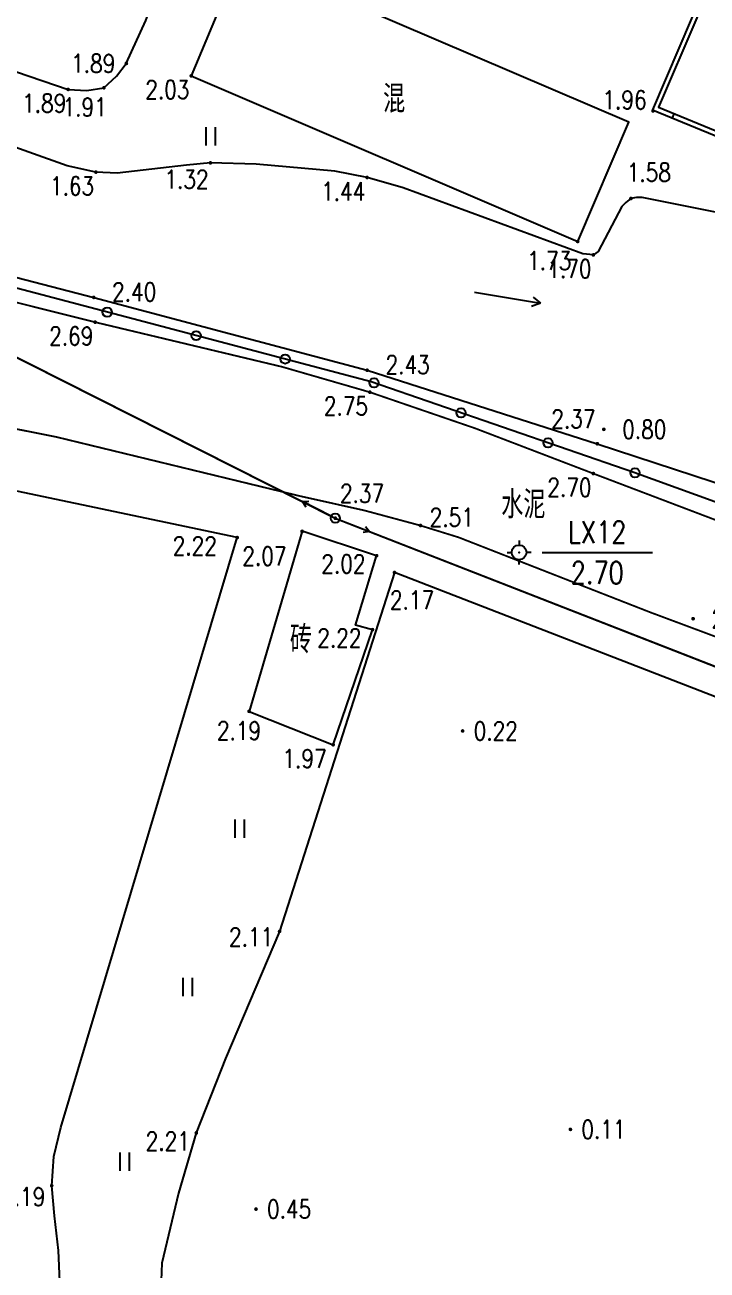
# Model space of a CAD drawing. Extents: x 500064 to 501389, y 2542464 to 2545400.
# Drawn here: x 500818 to 500855.1, y 2544140.4 to 2544208 of the extents above; entities that cross this region are included whole.
import ezdxf
from ezdxf.enums import TextEntityAlignment as Align

# ---------------------------------------------------------------- set-up
doc = ezdxf.new("R2010")
doc.units = 0
doc.header["$LTSCALE"] = 0.5
doc.layers.get('0').update_dxf_attribs({"linetype": 'CONTINUOUS', "lineweight": 5})
doc.layers.add('GCD', color=8, linetype='CONTINUOUS')
doc.layers.add('地形图', color=8, linetype='CONTINUOUS')
doc.styles.add('HZ', font='romans.shx', dxfattribs={"width": 0.8, "bigfont": 'hztxt.shx'})
doc.linetypes.add('10421', pattern='A,2,[150,AAA.SHX,S=1,R=0,X=0,Y=1],1e-11', length=2)
doc.linetypes.add('10422', pattern='A,2,[150,AAA.SHX,S=1,R=0,X=0,Y=1],2,[177,AAA.SHX,S=1,R=0,X=0,Y=0.8],1e-09', length=4)

# ---------------------------------------------------------------- blocks, each defined once
blk = doc.blocks.new('GC200')
at = {"linetype": 'Continuous', "const_width": 0.2, "flags": 128}
blk.add_lwpolyline([(-0.1, 0, 1), (0.1, 0, 1)], format="xyb", close=True, dxfattribs=at)
blk = doc.blocks.new('gc116')
for p, q in [((-1.3, 0), (-0.8, 0)), ((0, 1.3), (0, 0.8)), ((1.3, 0), (0.8, 0)), ((0, -1.3), (0, -0.8))]:
    blk.add_line(p, q)
blk.add_circle((0, 0), 0.8)
blk.add_point((0, 0))
blk = doc.blocks.new('HM')
for p, q in [((0, 0), (0.00725, 0)), ((0.00325, 0), (0.00325, 0)), ((0.00635, 0.0005), (0.00725, 0)), ((0.00725, 0), (0.00635, -0.0005))]:
    blk.add_line(p, q)
blk = doc.blocks.new('gc121')
for p, q in [((-0.5, -1), (-0.5, 1)), ((0.5, -1), (0.5, 1))]:
    blk.add_line(p, q)
blk = doc.blocks.new('gc170')
at = {"linetype": 'Continuous'}
blk.add_circle((0, 0), 0.5, dxfattribs=at)
blk = doc.blocks.new('gc013b')
at = {"linetype": 'Continuous'}
blk.add_line((0.5, 0), (4, 0), dxfattribs=at)
at = {"linetype": 'Continuous', "flags": 128}
blk.add_lwpolyline([(3.39, 0.35), (4, 0), (3.39, -0.35)], dxfattribs=at)

msp = doc.modelspace()

# ---------------------------------------------------------------- linework, layer by layer
at = {"layer": '地形图', "linetype": 'Continuous'}
for p, q in [((500853.242, 2544202.981), (500853.337, 2544203.212)), ((500797.777, 2544199.978), (500833.127, 2544182.133)), ((500836.776, 2544180.505), (500872.858, 2544166.419)), ((500846.149, 2544179.372), (500852.149, 2544179.372))]:
    msp.add_line(p, q, dxfattribs=at)
at = {"layer": '地形图', "linetype": '10421', "flags": 128}
for points in [[(500765.013, 2544224.374), (500789.599, 2544215.065), (500820.393, 2544204.534), (500821.416, 2544204.477), (500822.34, 2544204.624), (500823.024, 2544205.257), (500823.556, 2544205.945), (500824.624, 2544208.279), (500826.679, 2544213.805)], [(500873.546, 2544182.907), (500870.938, 2544184.088), (500870.133, 2544184.587), (500869.609, 2544185.415), (500869.33, 2544186.854), (500869.427, 2544188.233), (500870.738, 2544190.853), (500870.619, 2544191.513), (500870.357, 2544192.033), (500869.155, 2544192.95), (500864.667, 2544195.25), (500861.971, 2544196.396), (500859.553, 2544197.064), (500851.586, 2544198.659), (500851.29, 2544198.663), (500850.981, 2544198.608), (500850.697, 2544198.385), (500850.484, 2544198.164), (500849.202, 2544195.724), (500848.936, 2544195.54), (500848.371, 2544195.595), (500838.609, 2544199.178), (500836.642, 2544199.746), (500834.887, 2544200.091), (500830.616, 2544200.472), (500828.126, 2544200.543), (500826.824, 2544200.416), (500823.049, 2544199.979), (500821.904, 2544200.039), (500820.338, 2544200.383), (500801.006, 2544207.273), (500776.69, 2544215.547), (500774.688, 2544215.978), (500772.826, 2544216.354), (500766.011, 2544217.726), (500760.314, 2544218.407), (500757.499, 2544218.226), (500755.307, 2544216.674)], [(500754.608, 2544215.045), (500754.045, 2544212.075), (500753.926, 2544210.031), (500754.465, 2544208.706), (500755.86, 2544207.251), (500759.594, 2544206.125), (500765.405, 2544204.609), (500769.503, 2544203.807), (500772.96, 2544203.313), (500778.861, 2544203.007), (500795.962, 2544201.792), (500797.081, 2544201.64), (500798.531, 2544201.215), (500804.925, 2544197.898), (500806.259, 2544197.401), (500809.286, 2544196.477), (500821.784, 2544193.231), (500836.643, 2544189.274), (500849.15, 2544185.279), (500871.267, 2544178.026), (500872.39, 2544180.185)]]:
    msp.add_lwpolyline(points, dxfattribs=at)
at = {"layer": '地形图', "linetype": 'Continuous', "const_width": 0.1, "flags": 128}
for points in [[(500754.608, 2544215.045), (500752.662, 2544211.745), (500752.268, 2544210.5), (500752.62, 2544207.574), (500752.929, 2544206.164), (500753.449, 2544204.874), (500753.904, 2544204.214), (500769.78, 2544202.247), (500772.012, 2544201.789), (500777.353, 2544200.782), (500781.308, 2544200.127), (500792.328, 2544198.986), (500795.711, 2544198.46), (500805.802, 2544195.913), (500821.864, 2544191.884), (500832.019, 2544189.459), (500836.791, 2544188.08), (500842.51, 2544186.118), (500848.937, 2544183.658), (500870.014, 2544175.652), (500875.835, 2544173.48), (500882.372, 2544171.221), (500910.985, 2544162.274)], [(500907.768, 2544157.17), (500896.028, 2544160.545), (500893.346, 2544161.3), (500867.285, 2544170.428), (500852.03, 2544176.118), (500841.616, 2544180.191), (500839.542, 2544180.834), (500836.486, 2544181.656), (500833.001, 2544182.433), (500819.725, 2544185.654), (500761.585, 2544197.169), (500754.721, 2544198.154)]]:
    msp.add_lwpolyline(points, dxfattribs=at)
at = {"layer": '地形图', "linetype": 'Continuous'}
for points in [[(500859.13, 2544213.82), (500858.13, 2544214.18), (500856.45, 2544213.49), (500852.15, 2544203.43), (500860.488, 2544200)], [(500859.045, 2544213.585), (500858.136, 2544213.912), (500856.64, 2544213.298), (500852.479, 2544203.565), (500860.583, 2544200.231)]]:
    msp.add_lwpolyline(points, dxfattribs=at)
at = {"layer": '地形图', "linetype": 'Continuous', "flags": 128}
for points, elevation in [([(500829.801, 2544211.771), (500827.085, 2544205.271), (500848.085, 2544196.271), (500850.86, 2544202.746)], 2.003), ([(500837.154, 2544179.195), (500833.11, 2544180.519), (500830.229, 2544170.737), (500834.794, 2544168.921), (500836.935, 2544175.175), (500836.006, 2544175.426)], 2.023)]:
    msp.add_lwpolyline(points, close=True, dxfattribs=dict(at, elevation=elevation))
for points in [[(500795.992, 2544200.879), (500834.913, 2544181.232), (500874.721, 2544165.692)], [(500870, 2544176.881), (500851.134, 2544183.724), (500836.864, 2544188.645), (500823.905, 2544192.064), (500797.018, 2544199.148)]]:
    msp.add_lwpolyline(points, dxfattribs=at)
at = {"layer": '地形图', "linetype": '10422', "flags": 128}
for points, elevation in [([(500829.581, 2544180.179), (500816.556, 2544182.923), (500797.649, 2544187.155), (500797.362, 2544173.822), (500787.528, 2544174.637)], 2.188), ([(500870.278, 2544165.782), (500864.637, 2544168.009), (500838.13, 2544178.282), (500831.886, 2544158.779)], 1.433)]:
    msp.add_lwpolyline(points, dxfattribs=dict(at, elevation=elevation))
at = {"layer": '地形图', "linetype": '10421', "flags": 128}
for points, elevation in [([(500787.528, 2544174.637), (500786.577, 2544175.228), (500786.256, 2544175.213), (500786.004, 2544174.986), (500785.788, 2544174.624), (500781.075, 2544165.807), (500780.51, 2544164.95), (500779.959, 2544164.347), (500777.572, 2544162.637), (500776.94, 2544161.877), (500776.411, 2544160.706), (500775.182, 2544156.973), (500774.708, 2544155.728), (500771.592, 2544149.116), (500770.989, 2544147.241), (500770.572, 2544144.998), (500770.47, 2544142.607), (500770.632, 2544140.957), (500771.431, 2544137.064), (500772.443, 2544133.869), (500772.87, 2544133.04), (500773.381, 2544132.303), (500773.913, 2544131.942), (500775.704, 2544131.095), (500783.878, 2544126.205), (500785.484, 2544125.529), (500791.116, 2544124.047), (500796.272, 2544123.054), (500797.454, 2544122.713), (500799.709, 2544121.886), (500801.367, 2544121.671), (500802.687, 2544121.865), (500804.673, 2544122.444), (500806.125, 2544122.991), (500807.51, 2544123.81), (500809.741, 2544125.458), (500813.386, 2544129.782), (500815.104, 2544132.606), (500818.986, 2544137.892), (500819.939, 2544139.754), (500819.876, 2544141.443), (500819.654, 2544143.33), (500819.5, 2544144.96), (500819.609, 2544146.542), (500820.003, 2544148.118), (500829.581, 2544180.179)], 2.188), ([(500831.886, 2544158.779), (500828.945, 2544151.874), (500827.36, 2544147.828), (500826.387, 2544144.553), (500825.481, 2544140.746), (500825.452, 2544139.807), (500826.001, 2544139.384), (500827.869, 2544138.788), (500828.169, 2544138.375), (500828.215, 2544137.704), (500827.349, 2544132.995), (500826.961, 2544130.195), (500827.015, 2544127.249), (500827.236, 2544123.908), (500827.9, 2544122.247), (500830.233, 2544118.044), (500831.763, 2544116.124), (500832.697, 2544115.145), (500834.887, 2544113.796), (500838.596, 2544112.108), (500840.094, 2544111.534), (500840.636, 2544111.48), (500841.325, 2544111.502), (500848.132, 2544113.605), (500849.245, 2544113.784), (500849.693, 2544113.77), (500850.08, 2544113.603), (500854.91, 2544110.398), (500858.484, 2544108.209), (500865.531, 2544102.98), (500866.682, 2544101.817), (500870.448, 2544096.506), (500873.001, 2544093.514), (500874.972, 2544092.529), (500876.805, 2544092.079), (500878.414, 2544091.939), (500879.562, 2544092.158), (500881.52, 2544092.737), (500888.849, 2544095.379), (500889.979, 2544095.509), (500892.006, 2544095.477), (500894.8, 2544095.328), (500895.677, 2544095.374), (500896.676, 2544095.689), (500898.97, 2544096.684), (500899.844, 2544097.113), (500906.885, 2544101.427), (500908.475, 2544102.59), (500909.658, 2544103.738), (500911.388, 2544105.763), (500911.905, 2544106.634), (500912.103, 2544107.698), (500912.124, 2544108.705), (500911.954, 2544109.512), (500908.154, 2544122.994), (500907.95, 2544124.547), (500907.974, 2544125.9), (500908.485, 2544128.661), (500908.543, 2544129.684), (500908.425, 2544130.364), (500908.012, 2544130.929), (500907.371, 2544131.427), (500900.534, 2544134.428), (500898.104, 2544135.29), (500896.103, 2544136.082), (500886.283, 2544138.947), (500884.921, 2544139.568), (500880.009, 2544142.333), (500879.157, 2544142.676), (500878.464, 2544142.791), (500877.693, 2544142.778), (500877.146, 2544142.793), (500875.909, 2544143.001), (500866.599, 2544145.355), (500865.631, 2544145.82), (500865.01, 2544146.53), (500864.659, 2544147.372), (500864.623, 2544147.929), (500865.399, 2544150.776), (500870.278, 2544165.782)], 1.433)]:
    msp.add_lwpolyline(points, dxfattribs=dict(at, elevation=elevation))

# ---------------------------------------------------------------- block references
at = {"layer": '地形图', "linetype": 'Continuous'}
ref = msp.add_blockref('GC200', (500823.556, 2544205.945, 1.886), dxfattribs=dict(at, xscale=0.5, yscale=0.5, zscale=0.5))
ref.add_attrib('height', '1.89', dxfattribs={"layer": 'GCD', "linetype": 'Continuous', "height": 1, "style": 'HZ', "width": 0.8}).set_placement((500820.556, 2544205.945, 1.89), align=Align.MIDDLE_LEFT)
ref = msp.add_blockref('GC200', (500827.085, 2544205.271, 2.029), dxfattribs=dict(at, xscale=0.5, yscale=0.5, zscale=0.5))
ref.add_attrib('height', '2.03', dxfattribs={"layer": 'GCD', "linetype": 'Continuous', "height": 1, "style": 'HZ', "width": 0.8}).set_placement((500824.585, 2544204.521, 2.03), align=Align.MIDDLE_LEFT)
ref = msp.add_blockref('GC200', (500820.393, 2544204.534, 1.889), dxfattribs=dict(at, xscale=0.5, yscale=0.5, zscale=0.5))
ref.add_attrib('height', '1.89', dxfattribs={"layer": 'GCD', "linetype": 'Continuous', "height": 1, "style": 'HZ', "width": 0.8}).set_placement((500817.893, 2544203.784, 1.89), align=Align.MIDDLE_LEFT)
ref = msp.add_blockref('GC200', (500822.34, 2544204.624, 1.909), dxfattribs=dict(at, xscale=0.5, yscale=0.5, zscale=0.5))
ref.add_attrib('height', '1.91', dxfattribs={"layer": 'GCD', "linetype": 'Continuous', "height": 1, "style": 'HZ', "width": 0.8}).set_placement((500820.09, 2544203.574, 1.91), align=Align.MIDDLE_LEFT)
ref = msp.add_blockref('GC200', (500852.183, 2544203.365, 1.963), dxfattribs=dict(at, xscale=0.5, yscale=0.5, zscale=0.5))
ref.add_attrib('height', '1.96', dxfattribs={"layer": 'GCD', "linetype": 'Continuous', "height": 1, "style": 'HZ', "width": 0.8}).set_placement((500849.433, 2544203.965, 1.96), align=Align.MIDDLE_LEFT)
at = {"layer": '地形图', "linetype": 'Continuous', "xscale": 0.5, "yscale": 0.5}
for name, p in [('gc121', (500828.151, 2544201.991)), ('gc170', (500834.913, 2544181.232)), ('gc116', (500844.899, 2544179.372, 2.704)), ('gc121', (500829.72, 2544164.365)), ('gc121', (500826.896, 2544155.759)), ('gc121', (500823.473, 2544146.27))]:
    msp.add_blockref(name, p, dxfattribs=at)
at = {"layer": '地形图', "linetype": 'Continuous'}
ref = msp.add_blockref('GC200', (500828.126, 2544200.543, 1.32), dxfattribs=dict(at, xscale=0.5, yscale=0.5, zscale=0.5))
ref.add_attrib('height', '1.32', dxfattribs={"layer": 'GCD', "linetype": 'Continuous', "height": 1, "style": 'HZ', "width": 0.8}).set_placement((500825.626, 2544199.643, 1.32), align=Align.MIDDLE_LEFT)
ref = msp.add_blockref('GC200', (500850.981, 2544198.608, 1.583), dxfattribs=dict(at, xscale=0.5, yscale=0.5, zscale=0.5))
ref.add_attrib('height', '1.58', dxfattribs={"layer": 'GCD', "linetype": 'Continuous', "height": 1, "style": 'HZ', "width": 0.8}).set_placement((500850.751, 2544200.029, 1.583), align=Align.MIDDLE_LEFT)
ref = msp.add_blockref('GC200', (500821.904, 2544200.039, 1.634), dxfattribs=dict(at, xscale=0.5, yscale=0.5, zscale=0.5))
ref.add_attrib('height', '1.63', dxfattribs={"layer": 'GCD', "linetype": 'Continuous', "height": 1, "style": 'HZ', "width": 0.8}).set_placement((500819.404, 2544199.289, 1.63), align=Align.MIDDLE_LEFT)
ref = msp.add_blockref('GC200', (500836.642, 2544199.746, 1.439), dxfattribs=dict(at, xscale=0.5, yscale=0.5, zscale=0.5))
ref.add_attrib('height', '1.44', dxfattribs={"layer": 'GCD', "linetype": 'Continuous', "height": 1, "style": 'HZ', "width": 0.8}).set_placement((500834.142, 2544198.996, 1.44), align=Align.MIDDLE_LEFT)
ref = msp.add_blockref('GC200', (500848.085, 2544196.271, 1.727), dxfattribs=dict(at, xscale=0.5, yscale=0.5, zscale=0.5))
ref.add_attrib('height', '1.73', dxfattribs={"layer": 'GCD', "linetype": 'Continuous', "height": 1, "style": 'HZ', "width": 0.8}).set_placement((500845.335, 2544195.221, 1.73), align=Align.MIDDLE_LEFT)
ref = msp.add_blockref('GC200', (500848.936, 2544195.54, 1.696), dxfattribs=dict(at, xscale=0.5, yscale=0.5, zscale=0.5))
ref.add_attrib('height', '1.70', dxfattribs={"layer": 'GCD', "linetype": 'Continuous', "height": 1, "style": 'HZ', "width": 0.8}).set_placement((500846.436, 2544194.79, 1.7), align=Align.MIDDLE_LEFT)
ref = msp.add_blockref('GC200', (500821.784, 2544193.231, 2.4), dxfattribs=dict(at, xscale=0.5, yscale=0.5, zscale=0.5))
ref.add_attrib('height', '2.40', dxfattribs={"layer": 'GCD', "linetype": 'Continuous', "height": 1, "style": 'HZ', "width": 0.8}).set_placement((500822.784, 2544193.531, 2.4), align=Align.MIDDLE_LEFT)
at = {"layer": '地形图', "linetype": 'Continuous', "xscale": 500.0000000000247, "yscale": 500, "zscale": 500, "rotation": 350.612938744655}
msp.add_blockref('HM', (500842.484, 2544193.509), dxfattribs=at)
at = {"layer": '地形图', "linetype": 'Continuous', "yscale": 0.5}
for name, p, xscale, rotation in [('gc170', (500822.518, 2544192.429), 0.5000000000630916, 165.2383902718427), ('gc170', (500827.353, 2544191.154), 0.4999999999829342, 165.222394685234), ('gc170', (500832.188, 2544189.879), 0.4999999999829342, 165.222394685234), ('gc170', (500837.019, 2544188.592), 0.4999999999940885, 160.9730157528109), ('gc170', (500841.746, 2544186.962), 0.4999999999940885, 160.9730157528109), ('gc170', (500846.472, 2544185.332), 0.4999999999940885, 160.9730157528109), ('gc170', (500851.199, 2544183.701), 0.4999999999792212, 160.0631542980311), ('gc013b', (500834.913, 2544181.232), 0.4999999998801328, 153.2156728752258), ('gc013b', (500834.913, 2544181.232), 0.4999999999635851, 338.6758731392344)]:
    msp.add_blockref(name, p, dxfattribs=dict(at, xscale=xscale, rotation=rotation))
at = {"layer": '地形图', "linetype": 'Continuous'}
ref = msp.add_blockref('GC200', (500821.864, 2544191.884, 2.691), dxfattribs=dict(at, xscale=0.5, yscale=0.5, zscale=0.5))
ref.add_attrib('height', '2.69', dxfattribs={"layer": 'GCD', "linetype": 'Continuous', "height": 1, "style": 'HZ', "width": 0.8}).set_placement((500819.364, 2544191.134, 2.69), align=Align.MIDDLE_LEFT)
ref = msp.add_blockref('GC200', (500836.643, 2544189.274, 2.433), dxfattribs=dict(at, xscale=0.5, yscale=0.5, zscale=0.5))
ref.add_attrib('height', '2.43', dxfattribs={"layer": 'GCD', "linetype": 'Continuous', "height": 1, "style": 'HZ', "width": 0.8}).set_placement((500837.643, 2544189.574, 2.43), align=Align.MIDDLE_LEFT)
ref = msp.add_blockref('GC200', (500836.791, 2544188.08, 2.745), dxfattribs=dict(at, xscale=0.5, yscale=0.5, zscale=0.5))
ref.add_attrib('height', '2.75', dxfattribs={"layer": 'GCD', "linetype": 'Continuous', "height": 1, "style": 'HZ', "width": 0.8}).set_placement((500834.291, 2544187.33, 2.75), align=Align.MIDDLE_LEFT)
ref = msp.add_blockref('GC200', (500849.15, 2544185.279, 2.371), dxfattribs=dict(at, xscale=0.5, yscale=0.5, zscale=0.5))
ref.add_attrib('height', '2.37', dxfattribs={"layer": 'GCD', "linetype": 'Continuous', "height": 1, "style": 'HZ', "width": 0.8}).set_placement((500846.65, 2544186.629, 2.37), align=Align.MIDDLE_LEFT)
ref = msp.add_blockref('GC200', (500849.506, 2544186.061, 0.796), dxfattribs=dict(at, xscale=0.5, yscale=0.5, zscale=0.5))
ref.add_attrib('height', '0.80', dxfattribs={"layer": 'GCD', "linetype": 'Continuous', "height": 1, "style": 'HZ', "width": 0.8}).set_placement((500850.506, 2544186.061, 0.8), align=Align.MIDDLE_LEFT)
ref = msp.add_blockref('GC200', (500848.937, 2544183.658, 2.702), dxfattribs=dict(at, xscale=0.5, yscale=0.5, zscale=0.5))
ref.add_attrib('height', '2.70', dxfattribs={"layer": 'GCD', "linetype": 'Continuous', "height": 1, "style": 'HZ', "width": 0.8}).set_placement((500846.437, 2544182.908, 2.7), align=Align.MIDDLE_LEFT)
ref = msp.add_blockref('GC200', (500834.913, 2544181.232, 2.369), dxfattribs=dict(at, xscale=0.5, yscale=0.5, zscale=0.5))
ref.add_attrib('height', '2.37', dxfattribs={"layer": 'GCD', "linetype": 'Continuous', "height": 1, "style": 'HZ', "width": 0.8}).set_placement((500835.163, 2544182.582, 2.37), align=Align.MIDDLE_LEFT)
ref = msp.add_blockref('GC200', (500839.542, 2544180.834, 2.509), dxfattribs=dict(at, xscale=0.5, yscale=0.5, zscale=0.5))
ref.add_attrib('height', '2.51', dxfattribs={"layer": 'GCD', "linetype": 'Continuous', "height": 1, "style": 'HZ', "width": 0.8}).set_placement((500840.042, 2544181.284, 2.51), align=Align.MIDDLE_LEFT)
ref = msp.add_blockref('GC200', (500829.581, 2544180.179, 2.223), dxfattribs=dict(at, xscale=0.5, yscale=0.5, zscale=0.5))
ref.add_attrib('height', '2.22', dxfattribs={"layer": 'GCD', "linetype": 'Continuous', "height": 1, "style": 'HZ', "width": 0.8}).set_placement((500826.081, 2544179.729, 2.22), align=Align.MIDDLE_LEFT)
ref = msp.add_blockref('GC200', (500833.11, 2544180.519, 2.069), dxfattribs=dict(at, xscale=0.5, yscale=0.5, zscale=0.5))
ref.add_attrib('height', '2.07', dxfattribs={"layer": 'GCD', "linetype": 'Continuous', "height": 1, "style": 'HZ', "width": 0.8}).set_placement((500829.86, 2544179.169, 2.07), align=Align.MIDDLE_LEFT)
ref = msp.add_blockref('GC200', (500837.154, 2544179.195, 2.023), dxfattribs=dict(at, xscale=0.5, yscale=0.5, zscale=0.5))
ref.add_attrib('height', '2.02', dxfattribs={"layer": 'GCD', "linetype": 'Continuous', "height": 1, "style": 'HZ', "width": 0.8}).set_placement((500834.154, 2544178.745, 2.02), align=Align.MIDDLE_LEFT)
ref = msp.add_blockref('GC200', (500838.13, 2544178.282, 2.166), dxfattribs=dict(at, xscale=0.5, yscale=0.5, zscale=0.5))
ref.add_attrib('height', '2.17', dxfattribs={"layer": 'GCD', "linetype": 'Continuous', "height": 1, "style": 'HZ', "width": 0.8}).set_placement((500837.88, 2544176.782, 2.17), align=Align.MIDDLE_LEFT)
ref = msp.add_blockref('GC200', (500854.358, 2544175.772, 2.652), dxfattribs=dict(at, xscale=0.5, yscale=0.5, zscale=0.5))
ref.add_attrib('height', '2.65', dxfattribs={"layer": 'GCD', "linetype": 'Continuous', "height": 1, "style": 'HZ', "width": 0.8}).set_placement((500855.358, 2544175.772, 2.65), align=Align.MIDDLE_LEFT)
ref = msp.add_blockref('GC200', (500836.935, 2544175.175, 2.216), dxfattribs=dict(at, xscale=0.5, yscale=0.5, zscale=0.5))
ref.add_attrib('height', '2.22', dxfattribs={"layer": 'GCD', "linetype": 'Continuous', "height": 1, "style": 'HZ', "width": 0.8}).set_placement((500833.935, 2544174.725, 2.22), align=Align.MIDDLE_LEFT)
ref = msp.add_blockref('GC200', (500830.229, 2544170.737, 2.188), dxfattribs=dict(at, xscale=0.5, yscale=0.5, zscale=0.5))
ref.add_attrib('height', '2.19', dxfattribs={"layer": 'GCD', "linetype": 'Continuous', "height": 1, "style": 'HZ', "width": 0.8}).set_placement((500828.479, 2544169.687, 2.19), align=Align.MIDDLE_LEFT)
ref = msp.add_blockref('GC200', (500841.833, 2544169.669, 0.22), dxfattribs=dict(at, xscale=0.5, yscale=0.5, zscale=0.5))
ref.add_attrib('height', '0.22', dxfattribs={"layer": 'GCD', "linetype": 'Continuous', "height": 1, "style": 'HZ', "width": 0.8}).set_placement((500842.433, 2544169.669, 0.22), align=Align.MIDDLE_LEFT)
ref = msp.add_blockref('GC200', (500834.794, 2544168.921, 1.967), dxfattribs=dict(at, xscale=0.5, yscale=0.5, zscale=0.5))
ref.add_attrib('height', '1.97', dxfattribs={"layer": 'GCD', "linetype": 'Continuous', "height": 1, "style": 'HZ', "width": 0.8}).set_placement((500832.044, 2544168.171, 1.97), align=Align.MIDDLE_LEFT)
ref = msp.add_blockref('GC200', (500831.886, 2544158.779, 2.112), dxfattribs=dict(at, xscale=0.5, yscale=0.5, zscale=0.5))
ref.add_attrib('height', '2.11', dxfattribs={"layer": 'GCD', "linetype": 'Continuous', "height": 1, "style": 'HZ', "width": 0.8}).set_placement((500829.136, 2544158.479, 2.11), align=Align.MIDDLE_LEFT)
ref = msp.add_blockref('GC200', (500847.689, 2544148.02, 0.11), dxfattribs=dict(at, xscale=0.5, yscale=0.5, zscale=0.5))
ref.add_attrib('height', '0.11', dxfattribs={"layer": 'GCD', "linetype": 'Continuous', "height": 1, "style": 'HZ', "width": 0.8}).set_placement((500848.289, 2544148.02, 0.11), align=Align.MIDDLE_LEFT)
ref = msp.add_blockref('GC200', (500827.36, 2544147.828, 2.207), dxfattribs=dict(at, xscale=0.5, yscale=0.5, zscale=0.5))
ref.add_attrib('height', '2.21', dxfattribs={"layer": 'GCD', "linetype": 'Continuous', "height": 1, "style": 'HZ', "width": 0.8}).set_placement((500824.61, 2544147.378, 2.21), align=Align.MIDDLE_LEFT)
ref = msp.add_blockref('GC200', (500819.5, 2544144.96, 2.188), dxfattribs=dict(at, xscale=0.5, yscale=0.5, zscale=0.5))
ref.add_attrib('height', '2.19', dxfattribs={"layer": 'GCD', "linetype": 'Continuous', "height": 1, "style": 'HZ', "width": 0.8}).set_placement((500816.75, 2544144.36, 2.19), align=Align.MIDDLE_LEFT)
ref = msp.add_blockref('GC200', (500830.603, 2544143.688, 0.45), dxfattribs=dict(at, xscale=0.5, yscale=0.5, zscale=0.5))
ref.add_attrib('height', '0.45', dxfattribs={"layer": 'GCD', "linetype": 'Continuous', "height": 1, "style": 'HZ', "width": 0.8}).set_placement((500831.203, 2544143.688, 0.45), align=Align.MIDDLE_LEFT)

# ---------------------------------------------------------------- texts
at = {"layer": '地形图', "linetype": 'Continuous', "style": 'HZ', "width": 0.8}
for s, p in [('混', (500838.708, 2544204.016)), ('砖', (500833.643, 2544174.645))]:
    msp.add_text(s, height=1.5, dxfattribs=at).set_placement(p, align=Align.MIDDLE_RIGHT)
for s, height, p in [('水泥', 1.5, (500845.132, 2544182.048)), ('LX12', 1.2, (500849.149, 2544180.472)), ('2.70', 1.2, (500849.149, 2544178.272))]:
    msp.add_text(s, height=height, dxfattribs=at).set_placement(p, align=Align.MIDDLE)

doc.saveas('drawing.dxf')
